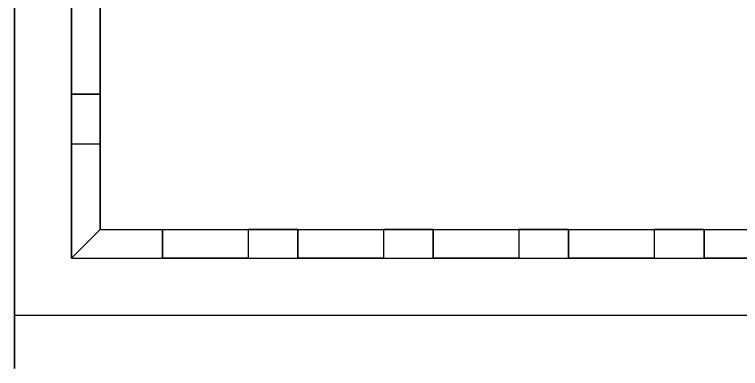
# Model space of a CAD drawing. Header units: inches. Extents: x 29.4 to 79.5, y 9 to 69.7.
# Drawn here: x 29.43 to 39.62, y 8.95 to 13.92 of the extents above; entities that cross this region are included whole.
import ezdxf

# ---------------------------------------------------------------- set-up
doc = ezdxf.new("R2010")
doc.units = ezdxf.units.IN
doc.header["$MEASUREMENT"] = 0

msp = doc.modelspace()

# ---------------------------------------------------------------- linework, layer by layer
for p, q in [((29.434, 69.701), (29.434, 9.701)), ((29.434, 68.953), (29.434, 8.953)), ((30.234, 68.901), (30.234, 10.501)), ((30.234, 10.501), (30.234, 68.901)), ((30.234, 10.501), (30.234, 68.901)), ((30.634, 68.501), (30.634, 10.901)), ((30.634, 10.901), (30.634, 68.501)), ((30.634, 10.901), (30.634, 68.501)), ((29.434, 8.953), (29.434, 24.953)), ((30.634, 14.001), (30.634, 12.801)), ((30.634, 14.001), (30.634, 12.801)), ((30.634, 12.801), (30.234, 12.801)), ((30.234, 12.801), (30.634, 12.801)), ((30.234, 12.801), (30.234, 12.101)), ((30.634, 12.801), (30.234, 12.801)), ((30.234, 12.801), (30.634, 12.801)), ((30.234, 12.801), (30.234, 12.101)), ((30.234, 12.101), (30.634, 12.101)), ((30.234, 12.101), (30.634, 12.101)), ((30.634, 12.101), (30.634, 10.901)), ((30.634, 12.101), (30.634, 10.901)), ((30.634, 10.901), (30.634, 11.901)), ((30.634, 10.901), (30.234, 10.501)), ((30.634, 10.901), (49.811, 10.901)), ((30.634, 10.901), (49.811, 10.901)), ((30.634, 10.901), (31.634, 10.901)), ((31.511, 10.501), (31.511, 10.901)), ((31.511, 10.901), (31.511, 10.501)), ((33.411, 10.901), (32.711, 10.901)), ((32.711, 10.901), (32.711, 10.501)), ((33.411, 10.501), (33.411, 10.901)), ((33.411, 10.901), (33.411, 10.501)), ((35.311, 10.901), (34.611, 10.901)), ((34.611, 10.901), (34.611, 10.501)), ((35.311, 10.501), (35.311, 10.901)), ((35.311, 10.901), (35.311, 10.501)), ((37.211, 10.901), (36.511, 10.901)), ((36.511, 10.901), (36.511, 10.501)), ((37.211, 10.501), (37.211, 10.901)), ((37.211, 10.901), (37.211, 10.501)), ((37.211, 10.901), (37.211, 10.501)), ((39.111, 10.901), (38.411, 10.901)), ((38.411, 10.901), (38.411, 10.501)), ((39.111, 10.501), (39.111, 10.901)), ((39.111, 10.901), (39.111, 10.501)), ((30.234, 10.501), (49.811, 10.501)), ((30.234, 10.501), (49.811, 10.501)), ((30.234, 10.501), (30.234, 10.501, 2.619)), ((32.711, 10.501), (31.511, 10.501)), ((34.611, 10.501), (33.411, 10.501)), ((36.511, 10.501), (35.311, 10.501)), ((38.411, 10.501), (37.211, 10.501)), ((40.311, 10.501), (39.111, 10.501)), ((29.434, 9.701), (49.811, 9.701))]:
    msp.add_line(p, q)

doc.saveas('drawing.dxf')
